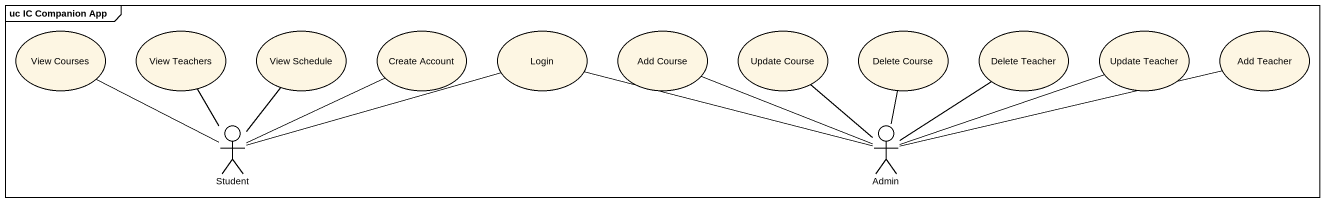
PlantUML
@startuml
mainframe uc IC Companion App
usecase "View Courses" as View_Courses
usecase "View Teachers" as View_Teachers
usecase "View Schedule" as View_Schedule
usecase "Create Account" as Create_Account
usecase Login
usecase "Add Course" as Add_Course
usecase "Update Course" as Update_Course
usecase "Delete Course" as Delete_Course
usecase "Delete Teacher" as Delete_Teacher
usecase "Update Teacher" as Update_Teacher
usecase "Add Teacher" as Add_Teacher
actor Student
actor Admin
Student -up- View_Courses
Student -up- View_Teachers
Student -up- View_Schedule
Student -right- Create_Account
Student -right- Login
Admin -left- Login
Admin -left- Add_Course
Admin -up- Update_Course
Admin -up- Delete_Course
Admin -up- Delete_Teacher
Admin -right- Update_Teacher
Admin -right- Add_Teacher
@enduml
